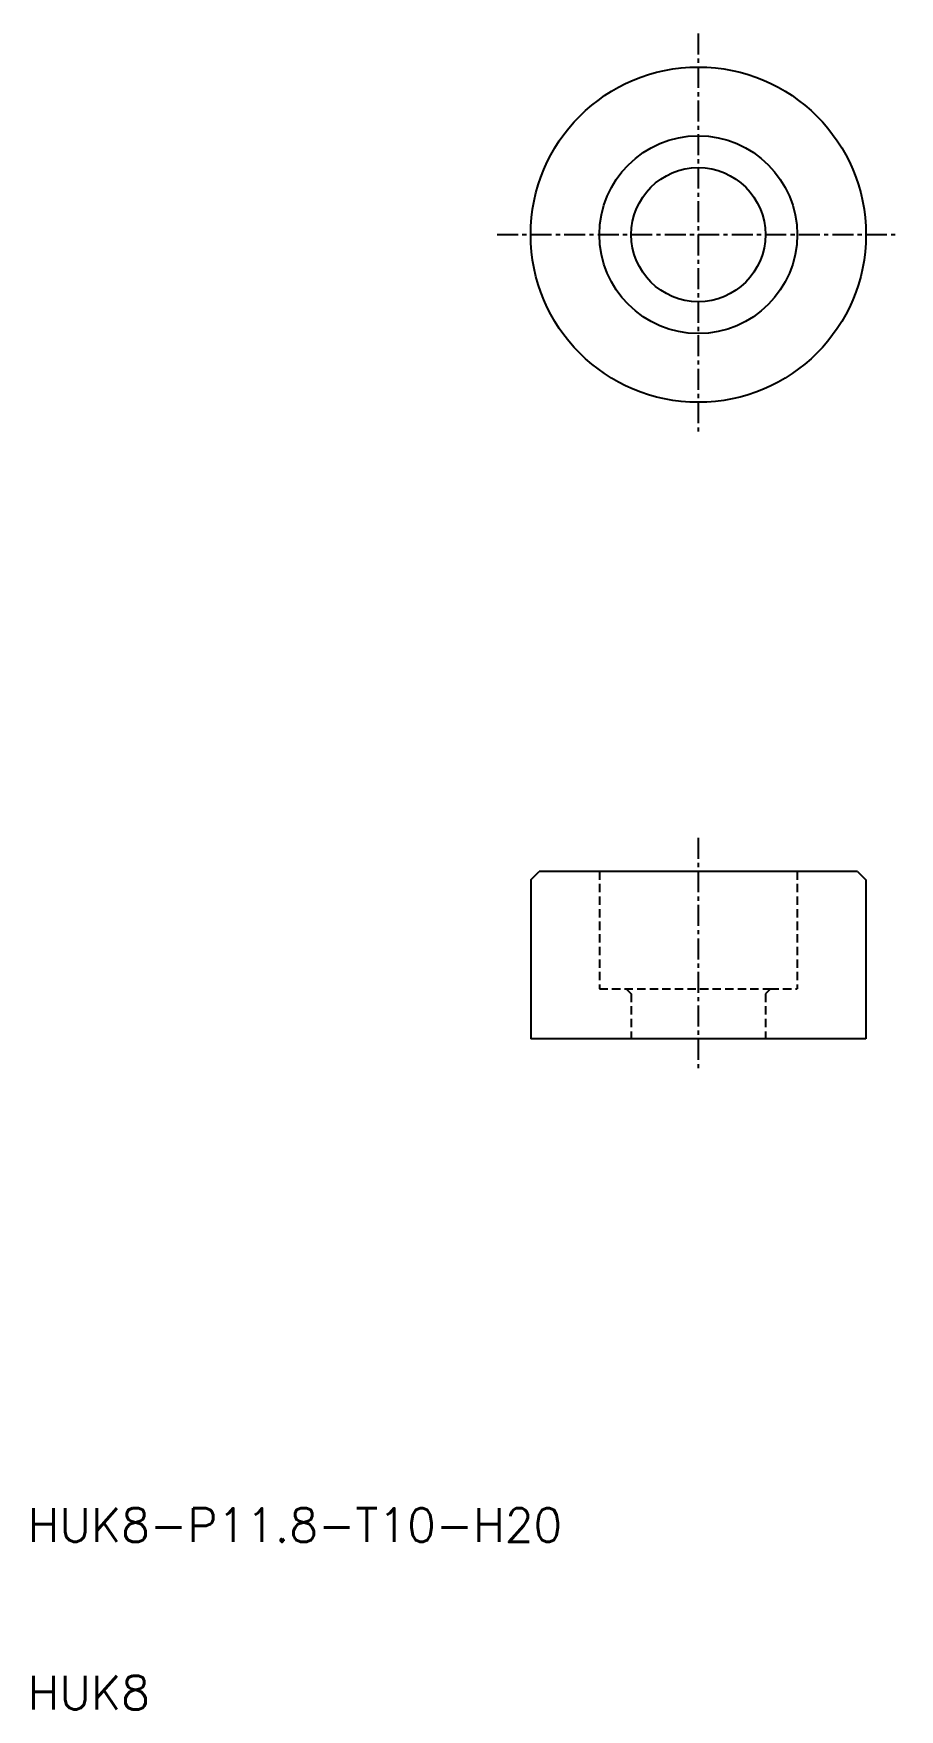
# Model space of a CAD drawing. Extents: x 10.3 to 62, y 10 to 110.
import ezdxf

# ---------------------------------------------------------------- set-up
doc = ezdxf.new("R2010")
doc.units = 0
doc.linetypes.add('CENTER', pattern=[2, 1.25, -0.25, 0.25, -0.25])
doc.linetypes.add('DASHED', pattern=[0.75, 0.5, -0.25])
doc.layers.get('0').update_dxf_attribs({"linetype": 'CONTINUOUS'})
doc.layers.add('CENTER', color=1, linetype='CENTER')
doc.styles.get("Standard").update_dxf_attribs({"font": 'txt.shx'})

msp = doc.modelspace()

# ---------------------------------------------------------------- linework, layer by layer
at = {"color": 7, "linetype": 'CONTINUOUS'}
for p, q in [((40, 59.5), (40.5, 60)), ((59.5, 60), (40.5, 60)), ((59.5, 60), (41, 60)), ((59.5, 60), (60, 59.5)), ((59.5, 60), (60, 59.5)), ((40, 59.5), (40, 50)), ((60, 59.5), (60, 50)), ((60, 50), (40, 50))]:
    msp.add_line(p, q, dxfattribs=at)
at = {"color": 3, "linetype": 'DASHED'}
for p, q in [((44.1, 60), (44.1, 53)), ((55.9, 60), (55.9, 53)), ((44.1, 53), (54.3, 53)), ((45.7, 53), (46, 52.7)), ((54.3, 53), (54, 52.7)), ((54.3, 53), (55.9, 53)), ((46, 52.7), (46, 50)), ((54, 52.7), (54, 50))]:
    msp.add_line(p, q, dxfattribs=at)
at = {"color": 7, "linetype": 'CONTINUOUS'}
for radius in [10, 5.9, 4]:
    msp.add_circle((50, 97.982), radius, dxfattribs=at)
at = {"layer": 'CENTER', "color": 1, "linetype": 'CENTER'}
for p, q in [((50, 109.982), (50, 85.982)), ((38, 97.982), (62, 97.982)), ((50, 62), (50, 48))]:
    msp.add_line(p, q, dxfattribs=at)

# ---------------------------------------------------------------- texts
at = {"color": 7, "linetype": 'CONTINUOUS'}
for s, p in [('HUK8-P11.8-T10-H20 ', (10, 20)), ('HUK8', (10, 10))]:
    msp.add_text(s, height=2, dxfattribs=at).set_placement(p)

doc.saveas('drawing.dxf')
